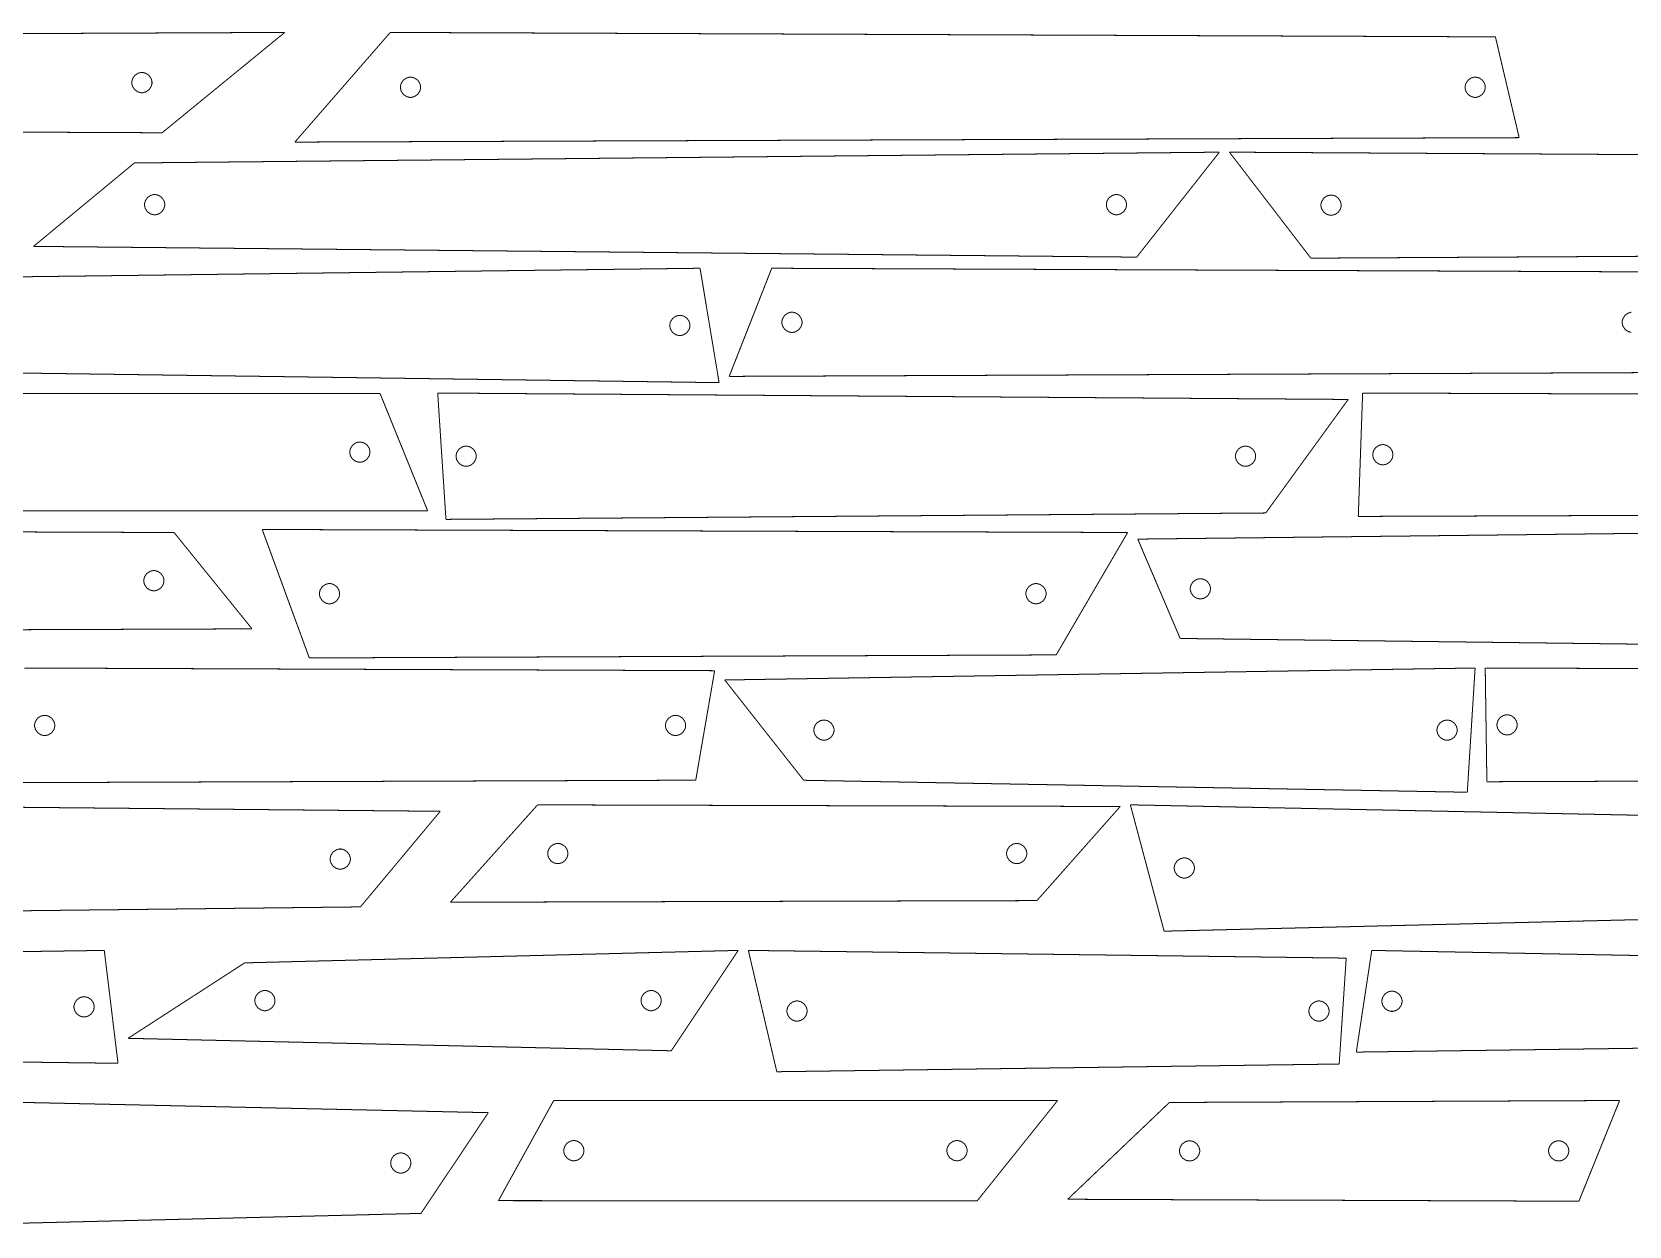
# Model space of a CAD drawing. Extents: x 0 to 51.8, y 1.6 to 26.8.
# Drawn here: x 25.17 to 41.64, y 14.45 to 26.77 of the extents above; entities that cross this region are included whole.
import ezdxf

# ---------------------------------------------------------------- set-up
doc = ezdxf.new("R2010")
doc.units = 0
doc.layers.get('0').update_dxf_attribs({"linetype": 'CONTINUOUS'})

msp = doc.modelspace()

# ---------------------------------------------------------------- linework, layer by layer
at = {"color": 0, "const_width": 0.01042}
for points in [[(15.5776, 26.7093), (27.7728, 26.7639)], [(27.7728, 26.7639), (26.5079, 25.7286)], [(28.8611, 26.7639), (27.8769, 25.6324)], [(28.8611, 26.7639), (40.2567, 26.7182)], [(40.2567, 26.7182), (40.5018, 25.6781)], [(14.5862, 25.7832), (26.5079, 25.7286)], [(26.2226, 25.4172), (37.4103, 25.5282)], [(27.8769, 25.6324), (40.5018, 25.6781)], [(37.4103, 25.5282), (36.5574, 24.4451)], [(37.5144, 25.5282), (47.9794, 25.4671)], [(37.5144, 25.5282), (38.3537, 24.4347)], [(26.2226, 25.4172), (25.1821, 24.5563)], [(25.1821, 24.5563), (36.5574, 24.4451)], [(38.3537, 24.4347), (49.2494, 24.4958)], [(22.0361, 24.2042), (32.0554, 24.3306)], [(32.0554, 24.3306), (32.2515, 23.1501)], [(32.7944, 24.3306), (32.3557, 23.2147)], [(32.7944, 24.3306), (42.3382, 24.2912)], [(41.6582, 23.6685), (41.6278, 23.6767), (41.5946, 23.699), (41.5722, 23.7321), (41.5642, 23.7625), (41.5642, 23.7726), (41.5642, 23.7828), (41.5722, 23.8132), (41.5946, 23.8463), (41.6278, 23.8686), (41.6582, 23.8768)], [(23.0701, 23.2765), (32.2515, 23.1501)], [(32.3557, 23.2147), (41.8767, 23.254)], [(19.8408, 23.0429), (28.7557, 23.0376)], [(28.7557, 23.0376), (29.2457, 21.8289)], [(29.3499, 23.0429), (38.7387, 22.9769)], [(29.3499, 23.0429), (29.4349, 21.7394)], [(38.7387, 22.9769), (37.8886, 21.8053)], [(38.8876, 23.0429), (38.8429, 21.7699)], [(38.8876, 23.0429), (48.0451, 23.0124)], [(20.4463, 21.8236), (29.2457, 21.8289)], [(29.4349, 21.7394), (37.8886, 21.8053)], [(38.8429, 21.7699), (47.4626, 21.8004)], [(18.4169, 21.6353), (26.6314, 21.6036)], [(26.6314, 21.6036), (27.4357, 20.6096)], [(27.5399, 21.6353), (36.4646, 21.604)], [(27.5399, 21.6353), (28.0258, 20.3097)], [(36.4646, 21.604), (35.7279, 20.341)], [(36.5687, 21.5357), (45.2774, 21.6353)], [(36.5687, 21.5357), (37.0062, 20.5106)], [(18.6722, 20.5779), (27.4357, 20.6096)], [(37.0062, 20.5106), (45.0296, 20.411)], [(28.0258, 20.3097), (35.7279, 20.341)], [(25.0888, 20.2056), (32.2056, 20.1781)], [(32.2056, 20.1781), (32.0108, 19.0481)], [(32.3097, 20.0822), (40.0476, 20.2056)], [(40.0476, 20.2056), (39.9669, 18.9238)], [(40.1518, 20.2056), (47.8688, 20.1793)], [(40.1518, 20.2056), (40.1689, 19.0324)], [(32.3097, 20.0822), (33.1242, 19.0472)], [(24.4596, 19.0206), (32.0108, 19.0481)], [(33.1242, 19.0472), (39.9669, 18.9238)], [(40.1689, 19.0324), (47.6587, 19.0587)], [(22.399, 18.7938), (29.376, 18.7271)], [(30.38, 18.7938), (29.4801, 17.7885)], [(30.38, 18.7938), (36.3882, 18.7767)], [(36.3882, 18.7767), (35.5289, 17.8056)], [(36.4924, 18.7938), (43.3996, 18.6525)], [(36.4924, 18.7938), (36.8404, 17.4901)], [(29.376, 18.7271), (28.5532, 17.7408)], [(29.4801, 17.7885), (35.5289, 17.8056)], [(22.7497, 17.6742), (28.5532, 17.7408)], [(36.8404, 17.4901), (42.6517, 17.6314)], [(20.5749, 17.2133), (25.9118, 17.2918)], [(25.9118, 17.2918), (26.0531, 16.1271)], [(27.3594, 17.1632), (32.4489, 17.2918)], [(32.4489, 17.2918), (31.7593, 16.2561)], [(32.5531, 17.2918), (38.7183, 17.2124)], [(32.5531, 17.2918), (32.8467, 16.0399)], [(38.9819, 17.2918), (38.8225, 16.2425)], [(38.9819, 17.2918), (43.3132, 17.2089)], [(27.3594, 17.1632), (26.1572, 16.3847)], [(38.7183, 17.2124), (38.6458, 16.1193)], [(26.1572, 16.3847), (31.7593, 16.2561)], [(38.8225, 16.2425), (44.9076, 16.3254)], [(19.7439, 16.2056), (26.0531, 16.1271)], [(32.8467, 16.0399), (38.6458, 16.1193)], [(24.1839, 15.7429), (29.8719, 15.6174)], [(30.5454, 15.7414), (29.9761, 14.7096)], [(30.5454, 15.7414), (35.7426, 15.7429)], [(35.7426, 15.7429), (34.9132, 14.7079)], [(36.8949, 15.7225), (35.8468, 14.724)], [(36.8949, 15.7225), (41.5374, 15.7429)], [(41.5374, 15.7429), (41.1176, 14.7035)], [(29.8719, 15.6174), (29.1775, 14.5782)], [(29.9761, 14.7096), (34.9132, 14.7079)], [(35.8468, 14.724), (41.1176, 14.7035)], [(24.0556, 14.4525), (29.1775, 14.5782)]]:
    msp.add_lwpolyline(points, dxfattribs=at)
for points in [[(26.4037, 26.2462), (26.4037, 26.2363), (26.3956, 26.2058), (26.3733, 26.1726), (26.3401, 26.1503), (26.3097, 26.1421), (26.2996, 26.1421), (26.2894, 26.1421), (26.259, 26.1503), (26.226, 26.1726), (26.2036, 26.2058), (26.1954, 26.2363), (26.1954, 26.2462), (26.1954, 26.2564), (26.2036, 26.2869), (26.226, 26.32), (26.259, 26.3424), (26.2894, 26.3504), (26.2996, 26.3504), (26.3097, 26.3504), (26.3401, 26.3424), (26.3733, 26.32), (26.3956, 26.2869), (26.4037, 26.2564), (26.4037, 26.2462)], [(29.1736, 26.1982), (29.1736, 26.1881), (29.1654, 26.1576), (29.1431, 26.1244), (29.1099, 26.1022), (29.0794, 26.094), (29.0694, 26.094), (29.0593, 26.094), (29.0288, 26.1022), (28.9957, 26.1244), (28.9733, 26.1576), (28.9653, 26.1881), (28.9653, 26.1982), (28.9653, 26.2083), (28.9733, 26.2387), (28.9957, 26.2718), (29.0288, 26.2942), (29.0593, 26.3024), (29.0694, 26.3024), (29.0794, 26.3024), (29.1099, 26.2942), (29.1431, 26.2718), (29.1654, 26.2387), (29.1736, 26.2083), (29.1736, 26.1982)], [(40.1525, 26.1982), (40.1525, 26.1881), (40.1443, 26.1576), (40.1219, 26.1244), (40.0889, 26.1022), (40.0585, 26.094), (40.0483, 26.094), (40.0382, 26.094), (40.0078, 26.1022), (39.9747, 26.1244), (39.9524, 26.1576), (39.9442, 26.1881), (39.9442, 26.1982), (39.9442, 26.2083), (39.9524, 26.2387), (39.9747, 26.2718), (40.0078, 26.2942), (40.0382, 26.3024), (40.0483, 26.3024), (40.0585, 26.3024), (40.0889, 26.2942), (40.1219, 26.2718), (40.1443, 26.2387), (40.1525, 26.2083), (40.1525, 26.1982)], [(26.5351, 24.9867), (26.5351, 24.9767), (26.5269, 24.9463), (26.5046, 24.9131), (26.4715, 24.8907), (26.441, 24.8825), (26.431, 24.8825), (26.4208, 24.8825), (26.3904, 24.8907), (26.3572, 24.9131), (26.3349, 24.9463), (26.3268, 24.9767), (26.3268, 24.9867), (26.3268, 24.9968), (26.3349, 25.0272), (26.3572, 25.0604), (26.3904, 25.0828), (26.4208, 25.0908), (26.431, 25.0908), (26.441, 25.0908), (26.4715, 25.0828), (26.5046, 25.0604), (26.5269, 25.0272), (26.5351, 24.9968), (26.5351, 24.9867)], [(36.4532, 24.9867), (36.4532, 24.9767), (36.445, 24.9463), (36.4226, 24.9131), (36.3894, 24.8907), (36.359, 24.8825), (36.349, 24.8825), (36.3387, 24.8825), (36.3083, 24.8907), (36.2753, 24.9131), (36.2529, 24.9463), (36.2449, 24.9767), (36.2449, 24.9867), (36.2449, 24.9968), (36.2529, 25.0272), (36.2753, 25.0604), (36.3083, 25.0828), (36.3387, 25.0908), (36.349, 25.0908), (36.359, 25.0908), (36.3894, 25.0828), (36.4226, 25.0604), (36.445, 25.0272), (36.4532, 24.9968), (36.4532, 24.9867)], [(38.6662, 24.9814), (38.6662, 24.9714), (38.6581, 24.941), (38.6357, 24.9078), (38.6026, 24.8854), (38.5722, 24.8772), (38.5621, 24.8772), (38.5519, 24.8772), (38.5215, 24.8854), (38.4885, 24.9078), (38.4661, 24.941), (38.4579, 24.9714), (38.4579, 24.9814), (38.4579, 24.9915), (38.4661, 25.0221), (38.4885, 25.0551), (38.5215, 25.0775), (38.5519, 25.0856), (38.5621, 25.0856), (38.5722, 25.0856), (38.6026, 25.0775), (38.6357, 25.0551), (38.6581, 25.0221), (38.6662, 24.9915), (38.6662, 24.9814)], [(33.1069, 23.7726), (33.1069, 23.7625), (33.0988, 23.7321), (33.0764, 23.699), (33.0433, 23.6767), (33.0129, 23.6685), (33.0028, 23.6685), (32.9926, 23.6685), (32.9622, 23.6767), (32.9292, 23.699), (32.9068, 23.7321), (32.8986, 23.7625), (32.8986, 23.7726), (32.8986, 23.7828), (32.9068, 23.8132), (32.9292, 23.8463), (32.9622, 23.8686), (32.9926, 23.8768), (33.0028, 23.8768), (33.0129, 23.8768), (33.0433, 23.8686), (33.0764, 23.8463), (33.0988, 23.8132), (33.1069, 23.7828), (33.1069, 23.7726)], [(31.9513, 23.7403), (31.9513, 23.7303), (31.9431, 23.6999), (31.9207, 23.6667), (31.8876, 23.6443), (31.8571, 23.6361), (31.8471, 23.6361), (31.8369, 23.6361), (31.8065, 23.6443), (31.7733, 23.6667), (31.751, 23.6999), (31.7429, 23.7303), (31.7429, 23.7403), (31.7429, 23.7506), (31.751, 23.781), (31.7733, 23.814), (31.8065, 23.8364), (31.8369, 23.8444), (31.8471, 23.8444), (31.8571, 23.8444), (31.8876, 23.8364), (31.9207, 23.814), (31.9431, 23.781), (31.9513, 23.7506), (31.9513, 23.7403)], [(28.6515, 22.4333), (28.6515, 22.4232), (28.6433, 22.3928), (28.621, 22.3596), (28.5878, 22.3374), (28.5574, 22.3292), (28.5474, 22.3292), (28.5372, 22.3292), (28.5067, 22.3374), (28.4736, 22.3596), (28.4513, 22.3928), (28.4432, 22.4232), (28.4432, 22.4333), (28.4432, 22.4435), (28.4513, 22.4739), (28.4736, 22.5069), (28.5067, 22.5293), (28.5372, 22.5375), (28.5474, 22.5375), (28.5574, 22.5375), (28.5878, 22.5293), (28.621, 22.5069), (28.6433, 22.4739), (28.6515, 22.4435), (28.6515, 22.4333)], [(29.7474, 22.3911), (29.7474, 22.3811), (29.7392, 22.3507), (29.7168, 22.3175), (29.6837, 22.2951), (29.6533, 22.2869), (29.6432, 22.2869), (29.6331, 22.2869), (29.6026, 22.2951), (29.5696, 22.3175), (29.5472, 22.3507), (29.539, 22.3811), (29.539, 22.3911), (29.539, 22.4013), (29.5472, 22.4318), (29.5696, 22.4649), (29.6026, 22.4872), (29.6331, 22.4953), (29.6432, 22.4953), (29.6533, 22.4953), (29.6837, 22.4872), (29.7168, 22.4649), (29.7392, 22.4318), (29.7474, 22.4013), (29.7474, 22.3911)], [(37.7844, 22.3911), (37.7844, 22.3811), (37.7762, 22.3507), (37.754, 22.3175), (37.7208, 22.2951), (37.6904, 22.2869), (37.6803, 22.2869), (37.6701, 22.2869), (37.6397, 22.2951), (37.6067, 22.3175), (37.5843, 22.3507), (37.5761, 22.3811), (37.5761, 22.3911), (37.5761, 22.4013), (37.5843, 22.4318), (37.6067, 22.4649), (37.6397, 22.4872), (37.6701, 22.4953), (37.6803, 22.4953), (37.6904, 22.4953), (37.7208, 22.4872), (37.754, 22.4649), (37.7762, 22.4318), (37.7844, 22.4013), (37.7844, 22.3911)], [(39.2001, 22.4064), (39.2001, 22.3963), (39.1919, 22.3658), (39.1696, 22.3328), (39.1365, 22.3104), (39.1061, 22.3022), (39.096, 22.3022), (39.0858, 22.3022), (39.0554, 22.3104), (39.0224, 22.3328), (39, 22.3658), (38.9918, 22.3963), (38.9918, 22.4064), (38.9918, 22.4165), (39, 22.4469), (39.0224, 22.48), (39.0554, 22.5024), (39.0858, 22.5106), (39.096, 22.5106), (39.1061, 22.5106), (39.1365, 22.5024), (39.1696, 22.48), (39.1919, 22.4469), (39.2001, 22.4165), (39.2001, 22.4064)], [(26.5272, 21.1067), (26.5272, 21.0965), (26.519, 21.0661), (26.4967, 21.0331), (26.4636, 21.0107), (26.4331, 21.0025), (26.4231, 21.0025), (26.4129, 21.0025), (26.3825, 21.0107), (26.3493, 21.0331), (26.3269, 21.0661), (26.3189, 21.0965), (26.3189, 21.1067), (26.3189, 21.1168), (26.3269, 21.1472), (26.3493, 21.1803), (26.3825, 21.2026), (26.4129, 21.2108), (26.4231, 21.2108), (26.4331, 21.2108), (26.4636, 21.2026), (26.4967, 21.1803), (26.519, 21.1472), (26.5272, 21.1168), (26.5272, 21.1067)], [(28.3383, 20.9725), (28.3383, 20.9624), (28.3301, 20.9319), (28.3078, 20.8989), (28.2747, 20.8765), (28.2443, 20.8683), (28.2342, 20.8683), (28.224, 20.8683), (28.1936, 20.8765), (28.1604, 20.8989), (28.1382, 20.9319), (28.13, 20.9624), (28.13, 20.9725), (28.13, 20.9826), (28.1382, 21.0131), (28.1604, 21.0461), (28.1936, 21.0685), (28.224, 21.0767), (28.2342, 21.0767), (28.2443, 21.0767), (28.2747, 21.0685), (28.3078, 21.0461), (28.3301, 21.0131), (28.3383, 20.9826), (28.3383, 20.9725)], [(35.6237, 20.9725), (35.6237, 20.9624), (35.6156, 20.9319), (35.5932, 20.8989), (35.56, 20.8765), (35.5296, 20.8683), (35.5196, 20.8683), (35.5094, 20.8683), (35.4789, 20.8765), (35.4458, 20.8989), (35.4235, 20.9319), (35.4154, 20.9624), (35.4154, 20.9725), (35.4154, 20.9826), (35.4235, 21.0131), (35.4458, 21.0461), (35.4789, 21.0685), (35.5094, 21.0767), (35.5196, 21.0767), (35.5296, 21.0767), (35.56, 21.0685), (35.5932, 21.0461), (35.6156, 21.0131), (35.6237, 20.9826), (35.6237, 20.9725)], [(37.3187, 21.0231), (37.3187, 21.0131), (37.3106, 20.9826), (37.2882, 20.9494), (37.2551, 20.9271), (37.2247, 20.9189), (37.2146, 20.9189), (37.2044, 20.9189), (37.174, 20.9271), (37.1408, 20.9494), (37.1186, 20.9826), (37.1104, 21.0131), (37.1104, 21.0231), (37.1104, 21.0332), (37.1186, 21.0637), (37.1408, 21.0968), (37.174, 21.1192), (37.2044, 21.1272), (37.2146, 21.1272), (37.2247, 21.1272), (37.2551, 21.1192), (37.2882, 21.0968), (37.3106, 21.0637), (37.3187, 21.0332), (37.3187, 21.0231)], [(25.4013, 19.6131), (25.4013, 19.6029), (25.3931, 19.5725), (25.3708, 19.5394), (25.3376, 19.5171), (25.3072, 19.5089), (25.2971, 19.5089), (25.2869, 19.5089), (25.2565, 19.5171), (25.2235, 19.5394), (25.2011, 19.5725), (25.1929, 19.6029), (25.1929, 19.6131), (25.1929, 19.6232), (25.2011, 19.6536), (25.2235, 19.6868), (25.2565, 19.709), (25.2869, 19.7172), (25.2971, 19.7172), (25.3072, 19.7172), (25.3376, 19.709), (25.3708, 19.6868), (25.3931, 19.6536), (25.4013, 19.6232), (25.4013, 19.6131)], [(31.9067, 19.6131), (31.9067, 19.6029), (31.8985, 19.5725), (31.8761, 19.5394), (31.8431, 19.5171), (31.8126, 19.5089), (31.8025, 19.5089), (31.7924, 19.5089), (31.7619, 19.5171), (31.7289, 19.5394), (31.7065, 19.5725), (31.6983, 19.6029), (31.6983, 19.6131), (31.6983, 19.6232), (31.7065, 19.6536), (31.7289, 19.6868), (31.7619, 19.709), (31.7924, 19.7172), (31.8025, 19.7172), (31.8126, 19.7172), (31.8431, 19.709), (31.8761, 19.6868), (31.8985, 19.6536), (31.9067, 19.6232), (31.9067, 19.6131)], [(33.4367, 19.5647), (33.4367, 19.5546), (33.4285, 19.5242), (33.4061, 19.4911), (33.3731, 19.4688), (33.3425, 19.4606), (33.3325, 19.4606), (33.3224, 19.4606), (33.2919, 19.4688), (33.2587, 19.4911), (33.2364, 19.5242), (33.2283, 19.5546), (33.2283, 19.5647), (33.2283, 19.5749), (33.2364, 19.6053), (33.2587, 19.6383), (33.2919, 19.6607), (33.3224, 19.6689), (33.3325, 19.6689), (33.3425, 19.6689), (33.3731, 19.6607), (33.4061, 19.6383), (33.4285, 19.6053), (33.4367, 19.5749), (33.4367, 19.5647)], [(39.8628, 19.5647), (39.8628, 19.5546), (39.8546, 19.5242), (39.8322, 19.4911), (39.7992, 19.4688), (39.7688, 19.4606), (39.7586, 19.4606), (39.7485, 19.4606), (39.7181, 19.4688), (39.685, 19.4911), (39.6626, 19.5242), (39.6544, 19.5546), (39.6544, 19.5647), (39.6544, 19.5749), (39.6626, 19.6053), (39.685, 19.6383), (39.7181, 19.6607), (39.7485, 19.6689), (39.7586, 19.6689), (39.7688, 19.6689), (39.7992, 19.6607), (39.8322, 19.6383), (39.8546, 19.6053), (39.8628, 19.5749), (39.8628, 19.5647)], [(40.4814, 19.619), (40.4814, 19.6089), (40.4732, 19.5785), (40.4508, 19.5454), (40.4178, 19.5231), (40.3874, 19.5149), (40.3772, 19.5149), (40.3671, 19.5149), (40.3367, 19.5231), (40.3036, 19.5454), (40.2813, 19.5785), (40.2731, 19.6089), (40.2731, 19.619), (40.2731, 19.6292), (40.2813, 19.6596), (40.3036, 19.6926), (40.3367, 19.715), (40.3671, 19.7232), (40.3772, 19.7232), (40.3874, 19.7232), (40.4178, 19.715), (40.4508, 19.6926), (40.4732, 19.6596), (40.4814, 19.6292), (40.4814, 19.619)], [(28.449, 18.2339), (28.449, 18.2237), (28.4408, 18.1933), (28.4185, 18.1603), (28.3854, 18.1379), (28.355, 18.1297), (28.3449, 18.1297), (28.3347, 18.1297), (28.3043, 18.1379), (28.2713, 18.1603), (28.2489, 18.1933), (28.2407, 18.2237), (28.2407, 18.2339), (28.2407, 18.244), (28.2489, 18.2744), (28.2713, 18.3075), (28.3043, 18.3299), (28.3347, 18.3381), (28.3449, 18.3381), (28.355, 18.3381), (28.3854, 18.3299), (28.4185, 18.3075), (28.4408, 18.2744), (28.449, 18.244), (28.449, 18.2339)], [(30.6925, 18.2911), (30.6925, 18.281), (30.6843, 18.2506), (30.6619, 18.2175), (30.6289, 18.1951), (30.5985, 18.1869), (30.5883, 18.1869), (30.5782, 18.1869), (30.5478, 18.1951), (30.5146, 18.2175), (30.4924, 18.2506), (30.4842, 18.281), (30.4842, 18.2911), (30.4842, 18.3012), (30.4924, 18.3317), (30.5146, 18.3649), (30.5478, 18.3872), (30.5782, 18.3953), (30.5883, 18.3953), (30.5985, 18.3953), (30.6289, 18.3872), (30.6619, 18.3649), (30.6843, 18.3317), (30.6925, 18.3012), (30.6925, 18.2911)], [(35.4247, 18.2911), (35.4247, 18.281), (35.4165, 18.2506), (35.3942, 18.2175), (35.3611, 18.1951), (35.3306, 18.1869), (35.3206, 18.1869), (35.3104, 18.1869), (35.28, 18.1951), (35.2468, 18.2175), (35.2244, 18.2506), (35.2164, 18.281), (35.2164, 18.2911), (35.2164, 18.3012), (35.2244, 18.3317), (35.2468, 18.3649), (35.28, 18.3872), (35.3104, 18.3953), (35.3206, 18.3953), (35.3306, 18.3953), (35.3611, 18.3872), (35.3942, 18.3649), (35.4165, 18.3317), (35.4247, 18.3012), (35.4247, 18.2911)], [(37.1529, 18.1419), (37.1529, 18.1319), (37.1447, 18.1014), (37.1224, 18.0683), (37.0893, 18.046), (37.0589, 18.0378), (37.0488, 18.0378), (37.0386, 18.0378), (37.0082, 18.046), (36.9751, 18.0683), (36.9528, 18.1014), (36.9446, 18.1319), (36.9446, 18.1419), (36.9446, 18.1521), (36.9528, 18.1825), (36.9751, 18.2157), (37.0082, 18.2381), (37.0386, 18.2461), (37.0488, 18.2461), (37.0589, 18.2461), (37.0893, 18.2381), (37.1224, 18.2157), (37.1447, 18.1825), (37.1529, 18.1521), (37.1529, 18.1419)], [(25.8076, 16.7094), (25.8076, 16.6994), (25.7994, 16.6689), (25.7771, 16.6358), (25.744, 16.6135), (25.7136, 16.6053), (25.7035, 16.6053), (25.6933, 16.6053), (25.6629, 16.6135), (25.6299, 16.6358), (25.6075, 16.6689), (25.5993, 16.6994), (25.5993, 16.7094), (25.5993, 16.7196), (25.6075, 16.75), (25.6299, 16.7832), (25.6629, 16.8056), (25.6933, 16.8136), (25.7035, 16.8136), (25.7136, 16.8136), (25.744, 16.8056), (25.7771, 16.7832), (25.7994, 16.75), (25.8076, 16.7196), (25.8076, 16.7094)], [(27.6719, 16.774), (27.6719, 16.7639), (27.6638, 16.7335), (27.6414, 16.7004), (27.6082, 16.6781), (27.5778, 16.6699), (27.5678, 16.6699), (27.5575, 16.6699), (27.5271, 16.6781), (27.494, 16.7004), (27.4717, 16.7335), (27.4636, 16.7639), (27.4636, 16.774), (27.4636, 16.7842), (27.4717, 16.8146), (27.494, 16.8476), (27.5271, 16.87), (27.5575, 16.8782), (27.5678, 16.8782), (27.5778, 16.8782), (27.6082, 16.87), (27.6414, 16.8476), (27.6638, 16.8146), (27.6719, 16.7842), (27.6719, 16.774)], [(31.6551, 16.774), (31.6551, 16.7639), (31.6469, 16.7335), (31.6246, 16.7004), (31.5915, 16.6781), (31.5611, 16.6699), (31.551, 16.6699), (31.5408, 16.6699), (31.5104, 16.6781), (31.4774, 16.7004), (31.455, 16.7335), (31.4468, 16.7639), (31.4468, 16.774), (31.4468, 16.7842), (31.455, 16.8146), (31.4774, 16.8476), (31.5104, 16.87), (31.5408, 16.8782), (31.551, 16.8782), (31.5611, 16.8782), (31.5915, 16.87), (31.6246, 16.8476), (31.6469, 16.8146), (31.6551, 16.7842), (31.6551, 16.774)], [(39.2944, 16.7672), (39.2944, 16.7571), (39.2863, 16.7267), (39.2639, 16.6936), (39.2308, 16.6712), (39.2004, 16.6631), (39.1903, 16.6631), (39.1801, 16.6631), (39.1497, 16.6712), (39.1165, 16.6936), (39.0943, 16.7267), (39.0861, 16.7571), (39.0861, 16.7672), (39.0861, 16.7774), (39.0943, 16.8078), (39.1165, 16.8408), (39.1497, 16.8632), (39.1801, 16.8714), (39.1903, 16.8714), (39.2004, 16.8714), (39.2308, 16.8632), (39.2639, 16.8408), (39.2863, 16.8078), (39.2944, 16.7774), (39.2944, 16.7672)], [(33.1592, 16.6658), (33.1592, 16.6557), (33.151, 16.6253), (33.1286, 16.5922), (33.0956, 16.5699), (33.065, 16.5617), (33.055, 16.5617), (33.0449, 16.5617), (33.0144, 16.5699), (32.9812, 16.5922), (32.9589, 16.6253), (32.9508, 16.6557), (32.9508, 16.6658), (32.9508, 16.676), (32.9589, 16.7064), (32.9812, 16.7396), (33.0144, 16.7619), (33.0449, 16.77), (33.055, 16.77), (33.065, 16.77), (33.0956, 16.7619), (33.1286, 16.7396), (33.151, 16.7064), (33.1592, 16.676), (33.1592, 16.6658)], [(38.5417, 16.6658), (38.5417, 16.6557), (38.5335, 16.6253), (38.5111, 16.5922), (38.4779, 16.5699), (38.4475, 16.5617), (38.4375, 16.5617), (38.4274, 16.5617), (38.3968, 16.5699), (38.3637, 16.5922), (38.3414, 16.6253), (38.3333, 16.6557), (38.3333, 16.6658), (38.3333, 16.676), (38.3414, 16.7064), (38.3637, 16.7396), (38.3968, 16.7619), (38.4274, 16.77), (38.4375, 16.77), (38.4475, 16.77), (38.4779, 16.7619), (38.5111, 16.7396), (38.5335, 16.7064), (38.5417, 16.676), (38.5417, 16.6658)], [(30.8579, 15.2254), (30.8579, 15.2153), (30.8497, 15.1849), (30.8274, 15.1518), (30.7943, 15.1294), (30.7639, 15.1212), (30.7538, 15.1212), (30.7436, 15.1212), (30.7132, 15.1294), (30.6801, 15.1518), (30.6578, 15.1849), (30.6496, 15.2153), (30.6496, 15.2254), (30.6496, 15.2356), (30.6578, 15.266), (30.6801, 15.2992), (30.7132, 15.3214), (30.7436, 15.3296), (30.7538, 15.3296), (30.7639, 15.3296), (30.7943, 15.3214), (30.8274, 15.2992), (30.8497, 15.266), (30.8579, 15.2356), (30.8579, 15.2254)], [(34.809, 15.2254), (34.809, 15.2153), (34.8008, 15.1849), (34.7785, 15.1518), (34.7453, 15.1294), (34.7149, 15.1212), (34.7049, 15.1212), (34.6947, 15.1212), (34.6642, 15.1294), (34.6311, 15.1518), (34.6088, 15.1849), (34.6007, 15.2153), (34.6007, 15.2254), (34.6007, 15.2356), (34.6088, 15.266), (34.6311, 15.2992), (34.6642, 15.3214), (34.6947, 15.3296), (34.7049, 15.3296), (34.7149, 15.3296), (34.7453, 15.3214), (34.7785, 15.2992), (34.8008, 15.266), (34.809, 15.2356), (34.809, 15.2254)], [(37.2074, 15.2232), (37.2074, 15.2131), (37.1992, 15.1826), (37.1768, 15.1496), (37.1436, 15.1272), (37.1132, 15.119), (37.1032, 15.119), (37.0931, 15.119), (37.0625, 15.1272), (37.0294, 15.1496), (37.0071, 15.1826), (36.999, 15.2131), (36.999, 15.2232), (36.999, 15.2333), (37.0071, 15.2637), (37.0294, 15.2969), (37.0625, 15.3192), (37.0931, 15.3274), (37.1032, 15.3274), (37.1132, 15.3274), (37.1436, 15.3192), (37.1768, 15.2969), (37.1992, 15.2637), (37.2074, 15.2333), (37.2074, 15.2232)], [(41.0135, 15.2232), (41.0135, 15.2131), (41.0053, 15.1826), (40.9829, 15.1496), (40.9499, 15.1272), (40.9194, 15.119), (40.9093, 15.119), (40.8992, 15.119), (40.8688, 15.1272), (40.8357, 15.1496), (40.8133, 15.1826), (40.8051, 15.2131), (40.8051, 15.2232), (40.8051, 15.2333), (40.8133, 15.2637), (40.8357, 15.2969), (40.8688, 15.3192), (40.8992, 15.3274), (40.9093, 15.3274), (40.9194, 15.3274), (40.9499, 15.3192), (40.9829, 15.2969), (41.0053, 15.2637), (41.0135, 15.2333), (41.0135, 15.2232)], [(29.0733, 15.0978), (29.0733, 15.0876), (29.0651, 15.0572), (29.0428, 15.024), (29.0097, 15.0018), (28.9792, 14.9936), (28.9692, 14.9936), (28.959, 14.9936), (28.9286, 15.0018), (28.8954, 15.024), (28.8731, 15.0572), (28.865, 15.0876), (28.865, 15.0978), (28.865, 15.1079), (28.8731, 15.1383), (28.8954, 15.1714), (28.9286, 15.1937), (28.959, 15.2019), (28.9692, 15.2019), (28.9792, 15.2019), (29.0097, 15.1937), (29.0428, 15.1714), (29.0651, 15.1383), (29.0733, 15.1079), (29.0733, 15.0978)]]:
    msp.add_lwpolyline(points, close=True, dxfattribs=at)

doc.saveas('drawing.dxf')
